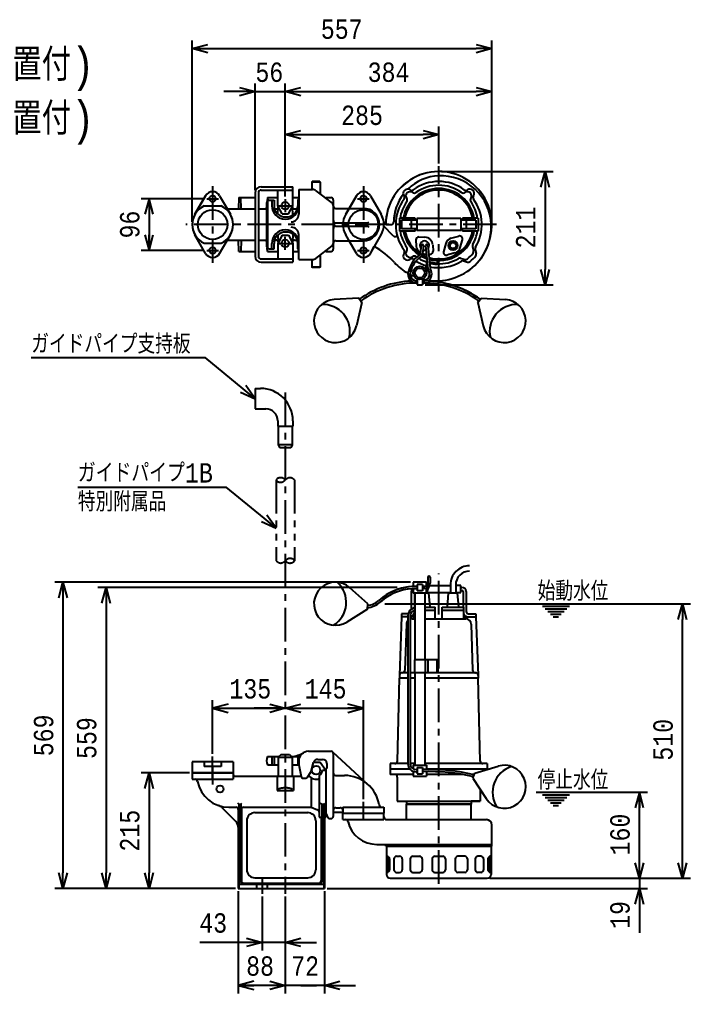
# Model space of a CAD drawing. Extents: x 1015 to 3213, y 436 to 2246.
# Drawn here: x 1966 to 3213, y 436 to 2246 of the extents above; entities that cross this region are included whole.
import ezdxf
from ezdxf.enums import TextEntityAlignment as Align

# ---------------------------------------------------------------- set-up
doc = ezdxf.new("R2010")
doc.units = 0
doc.header["$LTSCALE"] = 50
doc.linetypes.add('CENTER', pattern=[2, 1.25, -0.25, 0.25, -0.25])
doc.linetypes.add('PHANTOM', pattern=[2.5, 1.25, -0.25, 0.25, -0.25, 0.25, -0.25])
doc.layers.get('0').update_dxf_attribs({"linetype": 'CONTINUOUS'})
for name, color, linetype in [('ACCES', 1, 'CONTINUOUS'), ('DETAIL', 7, 'CONTINUOUS'), ('NOTE', 3, 'CONTINUOUS'), ('OUTLINE', 7, 'CONTINUOUS'), ('SIZE', 3, 'CONTINUOUS')]:
    doc.layers.add(name, color=color, linetype=linetype)
doc.styles.get("Standard").update_dxf_attribs({"font": 'monotxt.shx', "width": 0.83, "height": 36, "bigfont": 'BIGFONT.SHX'})

# ---------------------------------------------------------------- blocks, each defined once
blk = doc.blocks.new('_OPEN30')
at = {"color": 0, "linetype": 'BYBLOCK'}
for p, q in [((-1, 0.268), (0, 0)), ((0, 0), (-1, -0.268)), ((0, 0), (-1, 0))]:
    blk.add_line(p, q, dxfattribs=at)

msp = doc.modelspace()

# ---------------------------------------------------------------- linework, layer by layer
at = {"layer": 'ACCES'}
for p, q in [((2510.2, 1944.9), (2509.2, 1943.9)), ((2525.2, 1943.9), (2509.2, 1943.9)), ((2509.2, 1943.9), (2509.2, 1929.9)), ((2524.2, 1944.9), (2510.2, 1944.9)), ((2525.2, 1943.9), (2524.2, 1944.9)), ((2525.2, 1943.9), (2525.2, 1921.4)), ((2292.3, 1883.9), (2312.2, 1918.4)), ((2338.2, 1918.4), (2358.1, 1883.9)), ((2404.2, 1923.9), (2404.2, 1805.9)), ((2410.2, 1923.9), (2410.2, 1805.9)), ((2415.2, 1934.9), (2474.2, 1934.9)), ((2415.2, 1928.9), (2474.2, 1928.9)), ((2446.2, 1899.9), (2446.2, 1928.9)), ((2474.2, 1899.9), (2474.2, 1934.9)), ((2485.2, 1929.9), (2510.8, 1929.9)), ((2485.2, 1929.9), (2485.2, 1883.9)), ((2517, 1927.8), (2547.2, 1904.4)), ((2592.2, 1918.4), (2578.6, 1894.9)), ((2618.2, 1918.4), (2638.1, 1883.9)), ((2373.7, 1914.9), (2373.2, 1893.9)), ((2373.7, 1914.9), (2404.2, 1914.9)), ((2378.1, 1893.9), (2377.7, 1914.9)), ((2425.2, 1904.9), (2425.2, 1824.9)), ((2427.2, 1914.9), (2426.7, 1908.5)), ((2427.2, 1914.9), (2446.2, 1914.9)), ((2427.2, 1908.9), (2427.2, 1820.8)), ((2430.2, 1909.9), (2439.2, 1909.9)), ((2435.2, 1909.9), (2435.2, 1899.9)), ((2439.2, 1909.9), (2439.2, 1899.9)), ((2474.2, 1914.9), (2485.2, 1914.9)), ((2483.2, 1909.9), (2485.2, 1909.9)), ((2483.2, 1909.9), (2483.2, 1899.9)), ((2535.2, 1914.9), (2545.2, 1914.9)), ((2535.2, 1914.9), (2535.2, 1913.7)), ((2549.2, 1910.9), (2549.2, 1818.9)), ((2352.3, 1893.9), (2404.2, 1893.9)), ((2410.2, 1893.9), (2425.2, 1893.9)), ((2440, 1893.9), (2443, 1893.9)), ((2454.2, 1884.9), (2446.2, 1899.9)), ((2446.3, 1884.1), (2447, 1898.2)), ((2454.2, 1884.9), (2466.2, 1884.9)), ((2466.2, 1884.9), (2474.2, 1899.9)), ((2474.2, 1882.6), (2473.3, 1898.2)), ((2477.3, 1893.9), (2482.3, 1893.9)), ((2554.2, 1894.9), (2605.2, 1894.9)), ((2554.2, 1867.9), (2613.5, 1867.9)), ((2613.5, 1867.9), (2615.5, 1869.9)), ((2613.5, 1866.5), (2613.5, 1863)), ((2312.2, 1811.4), (2292.3, 1845.9)), ((2338.2, 1811.4), (2358.1, 1845.9)), ((2474.2, 1847.1), (2473.3, 1831.5)), ((2485.2, 1799.9), (2485.2, 1845.9)), ((2554.2, 1861.9), (2613.5, 1861.9)), ((2613.5, 1861.9), (2615.5, 1859.9)), ((2618.2, 1811.4), (2638.1, 1845.9)), ((2352.3, 1835.9), (2404.2, 1835.9)), ((2373.7, 1814.9), (2373.2, 1835.9)), ((2378.1, 1835.9), (2377.7, 1814.9)), ((2410.2, 1835.9), (2425.2, 1835.9)), ((2435.2, 1819.9), (2435.2, 1829.9)), ((2439.2, 1819.9), (2439.2, 1829.9)), ((2440, 1835.9), (2443, 1835.9)), ((2454.2, 1844.9), (2446.2, 1829.9)), ((2446.2, 1829.9), (2446.2, 1800.9)), ((2446.3, 1845.6), (2447, 1831.5)), ((2454.2, 1844.9), (2466.2, 1844.9)), ((2466.2, 1844.9), (2474.2, 1829.9)), ((2474.2, 1829.9), (2474.2, 1794.9)), ((2477.3, 1835.9), (2482.3, 1835.9)), ((2483.2, 1819.9), (2483.2, 1829.9)), ((2554.2, 1834.9), (2605.2, 1834.9)), ((2592.2, 1811.4), (2578.6, 1834.9)), ((2373.7, 1814.9), (2404.2, 1814.9)), ((2427.2, 1814.9), (2426.7, 1821.2)), ((2427.2, 1814.9), (2446.2, 1814.9)), ((2430.2, 1819.9), (2439.2, 1819.9)), ((2474.2, 1814.9), (2485.2, 1814.9)), ((2517, 1801.9), (2547.2, 1825.4)), ((2535.2, 1814.9), (2535.2, 1816)), ((2535.2, 1814.9), (2545.2, 1814.9)), ((2415.2, 1800.9), (2474.2, 1800.9)), ((2415.2, 1794.9), (2474.2, 1794.9)), ((2485.2, 1799.9), (2510.8, 1799.9)), ((2509.2, 1799.9), (2509.2, 1785.9)), ((2525.2, 1808.3), (2525.2, 1785.9)), ((2510.2, 1784.9), (2509.2, 1785.9)), ((2525.2, 1785.9), (2509.2, 1785.9)), ((2524.2, 1784.9), (2510.2, 1784.9)), ((2525.2, 1785.9), (2524.2, 1784.9)), ((2404.2, 1560.4), (2404.2, 1522.4)), ((2404.2, 1560.4), (2414.2, 1560.4)), ((2404.2, 1522.4), (2424.2, 1522.4)), ((2446.2, 1500.4), (2446.2, 1490.4)), ((2446.2, 1490.4), (2474.2, 1490.4)), ((2447.2, 1490.4), (2447.2, 1455.4)), ((2473.2, 1490.4), (2473.2, 1455.4)), ((2474.2, 1500.4), (2474.2, 1490.4)), ((2473.2, 1455.4), (2447.2, 1455.4)), ((2447.2, 1455.4), (2450, 1450.4)), ((2470.3, 1450.4), (2450, 1450.4)), ((2473.2, 1455.4), (2470.3, 1450.4)), ((2427.2, 876.4), (2448.2, 876.4)), ((2435.2, 876.4), (2435.2, 861.4)), ((2439.2, 876.4), (2439.2, 861.4)), ((2452.2, 880.4), (2447.2, 875.4)), ((2447.2, 875.4), (2473.2, 875.4)), ((2447.2, 875.4), (2447.2, 840.4)), ((2452.2, 880.4), (2468.2, 880.4)), ((2468.2, 880.4), (2473.2, 875.4)), ((2472.2, 876.4), (2487, 876.4)), ((2473.2, 875.4), (2473.2, 840.4)), ((2483.2, 876.4), (2483.2, 861.4)), ((2503.2, 886.4), (2545.2, 886.4)), ((2520.4, 871.4), (2529.2, 871.4)), ((2547.8, 885.3), (2613.5, 824.8)), ((2549.2, 882.4), (2549.2, 765.4)), ((2427.2, 861.4), (2447.2, 861.4)), ((2473.2, 861.4), (2485.2, 861.4)), ((2485.2, 868.4), (2485.2, 861.4)), ((2485.2, 861.4), (2489.5, 839.6)), ((2508.2, 848.6), (2512.7, 865.4)), ((2513, 866.4), (2525.2, 866.4)), ((2525.2, 866.4), (2535.2, 851.4)), ((2529.2, 851.4), (2535.2, 851.4)), ((2535.2, 854.4), (2537.2, 854.4)), ((2535.2, 854.4), (2535.2, 771.4)), ((2535.2, 851.4), (2535.2, 763.9)), ((2537.2, 863.4), (2537.2, 854.4)), ((2287.2, 846.4), (2287.2, 834.4)), ((2287.2, 846.4), (2363.2, 846.4)), ((2287.2, 834.4), (2363.2, 834.4)), ((2363.2, 846.4), (2363.2, 834.4)), ((2366.2, 840.4), (2489.4, 840.4)), ((2445.2, 840.4), (2445.2, 813.2)), ((2447.2, 840.4), (2473.2, 840.4)), ((2475.2, 840.4), (2475.2, 813.2)), ((2493.4, 836.4), (2498, 836.4)), ((2501.3, 838.2), (2508.2, 848.6)), ((2508.2, 836.9), (2508.2, 782.4)), ((2523.2, 841), (2523.2, 763.9)), ((2554.2, 841.4), (2570.2, 841.4)), ((2445.2, 813.2), (2475.2, 813.2)), ((2342.2, 781.8), (2368.3, 755.7)), ((2355.2, 782.4), (2368.7, 782.4)), ((2373.7, 788.2), (2371.7, 790.2)), ((2372.7, 778.4), (2372.7, 631.4)), ((2373.7, 788.2), (2373.7, 631.4)), ((2374.1, 788.2), (2377.2, 788.2)), ((2377.7, 788.2), (2379.7, 790.2)), ((2377.7, 788.2), (2377.7, 643.4)), ((2378.7, 778.4), (2378.7, 645.4)), ((2382.7, 782.4), (2508.2, 782.4)), ((2508.2, 782.4), (2520, 777.6)), ((2527.7, 788.2), (2525.7, 790.2)), ((2527.7, 788.2), (2527.7, 643.4)), ((2528.2, 788.2), (2531.1, 788.2)), ((2531.7, 788.2), (2533.7, 790.2)), ((2531.7, 788.2), (2531.7, 631.4)), ((2554.2, 781.4), (2562.2, 781.4)), ((2567.2, 782.4), (2643.2, 782.4)), ((2567.2, 782.4), (2567.2, 771.4)), ((2643.2, 782.4), (2643.2, 771.4)), ((2403.7, 772.4), (2501.7, 772.4)), ((2523.2, 763.9), (2526.7, 763.9)), ((2526.7, 763.9), (2526.7, 645.4)), ((2532.7, 763.9), (2535.2, 763.9)), ((2532.7, 763.9), (2532.7, 631.4)), ((2535.2, 771.4), (2539.3, 763)), ((2542, 761.4), (2545.2, 761.4)), ((2549.2, 773.4), (2567.2, 773.4)), ((2567.2, 771.4), (2643.2, 771.4)), ((2388.7, 757.4), (2388.7, 666.4)), ((2516.7, 757.4), (2516.7, 666.4)), ((2373.7, 639.4), (2531.7, 639.4)), ((2382.7, 641.4), (2522.7, 641.4)), ((2403.7, 651.4), (2501.7, 651.4)), ((2407.2, 631.4), (2407.2, 639.4)), ((2427.2, 631.4), (2427.2, 639.4)), ((2372.7, 631.4), (2532.7, 631.4))]:
    msp.add_line(p, q, dxfattribs=at)
at = {"layer": 'ACCES', "color": 4, "linetype": 'CENTER'}
for p, q in [((2325.2, 1935.9), (2325.2, 1793.9)), ((2605.2, 1935.9), (2605.2, 1793.9)), ((2314.3, 1912.9), (2336.1, 1912.9)), ((2460.2, 1911.9), (2460.2, 1887.9)), ((2594.3, 1912.9), (2616.1, 1912.9)), ((2448.2, 1899.9), (2472.2, 1899.9)), ((2448.2, 1829.9), (2472.2, 1829.9)), ((2460.2, 1817.9), (2460.2, 1841.9)), ((2314.3, 1816.9), (2336.1, 1816.9)), ((2594.3, 1816.9), (2616.1, 1816.9)), ((2460.2, 1553.1), (2460.2, 621.4)), ((2325.2, 856.4), (2325.2, 824.4)), ((2605.2, 761.4), (2605.2, 792.4)), ((2417.2, 649.4), (2417.2, 621.4))]:
    msp.add_line(p, q, dxfattribs=at)
at = {"layer": 'ACCES', "linetype": 'PHANTOM'}
for p, q in [((2443.2, 1390.4), (2443.2, 1240.4)), ((2477.2, 1390.4), (2477.2, 1240.4))]:
    msp.add_line(p, q, dxfattribs=at)
for points in [[(2477.2, 1390.4, 0.102437), (2471.8, 1394, 0.215423), (2465.4, 1393.8, 0.065935), (2459.9, 1390.2, -0.08749), (2454.5, 1386.6, -0.161201), (2448, 1386.7, -0.267936), (2443.2, 1390.5, -0.229557), (2448.3, 1394.1, -0.155523), (2454.8, 1394.1, -0.112827), (2460.2, 1390.4)], [(2443.2, 1240.4, 0.102436), (2448.6, 1236.7, 0.215424), (2455, 1236.9, 0.065935), (2460.4, 1240.5, -0.087491), (2465.8, 1244.1, -0.161199), (2472.3, 1244, -0.26793), (2477.2, 1240.2, -0.229552), (2472, 1236.6, -0.155529), (2465.5, 1236.6, -0.112824), (2460.2, 1240.4)]]:
    msp.add_lwpolyline(points, format="xyb", dxfattribs=at)
at = {"layer": 'ACCES'}
msp.add_lwpolyline([(2473.6, 815.5, 0.045402), (2472.1, 816.3, 0.027023), (2470.5, 816.9, 0.019027), (2468.8, 817.4, 0.014874), (2467.1, 817.8, 0.012495), (2465.4, 818, 0.01108), (2463.7, 818.2, 0.01027), (2462, 818.3, 0.009897), (2460.2, 818.4, 0.009879), (2458.5, 818.3, 0.01022), (2456.8, 818.2, 0.011004), (2455, 818, 0.012359), (2453.3, 817.8, 0.014649), (2451.6, 817.4, 0.018632), (2450, 817, 0.026232), (2448.3, 816.4, 0.043411), (2446.8, 815.6)], format="xyb", dxfattribs=at)
for centre, radius in [((2325.2, 1912.9), 6), ((2605.2, 1912.9), 6), ((2460.2, 1899.9), 7), ((2325.2, 1864.9), 27.5), ((2460.2, 1829.9), 7), ((2325.2, 1816.9), 6), ((2605.2, 1816.9), 6), ((2517.2, 851.4), 8), ((2338.9, 816.1), 6.5)]:
    msp.add_circle(centre, radius, dxfattribs=at)
for centre, radius, start, end in [((2325.2, 1910.9), 15, 30, 150), ((2415.2, 1923.9), 11, 90, 180), ((2415.2, 1923.9), 5, 90, 180), ((2510.8, 1919.9), 10, 52.2731, 90), ((2605.2, 1910.9), 15, 30, 150), ((2430.2, 1904.9), 5, 90, 180), ((2480.2, 1913.9), 5, 306.8699, 0), ((2545.2, 1910.9), 4, 0, 90), ((2544.2, 1900.4), 5, 0, 52.2731), ((2325.2, 1864.9), 38, 149.8505, 209.9993), ((2325.2, 1864.9), 38, 329.9332, 30.3589), ((2417.2, 1899.9), 9, 318.1897, 332.7341), ((2460.2, 1899.9), 25, 180, 0), ((2460.2, 1899.9), 21, 180, 272.7294), ((2443, 1897.9), 4, 270, 356.7634), ((2462.2, 1899.9), 21, 267.2706, 0), ((2471.2, 1883.9), 14, 270, 0), ((2477.3, 1897.9), 4, 183.2366, 270), ((2554.2, 1899.9), 5, 180, 270), ((2605.2, 1864.9), 30, 270, 90), ((2605.2, 1864.9), 38, 330, 30), ((2554.2, 1872.9), 5, 180, 270), ((2460.2, 1829.9), 25, 0, 180), ((2460.2, 1829.9), 21, 87.2706, 180), ((2462.2, 1829.9), 21, 0, 92.7294), ((2471.2, 1845.9), 14, 0, 90), ((2554.2, 1856.9), 5, 90, 180), ((2417.2, 1829.9), 9, 27.2659, 41.8103), ((2443, 1831.9), 4, 3.2366, 90), ((2477.3, 1831.9), 4, 90, 176.7634), ((2544.2, 1829.3), 5, 307.7269, 0), ((2554.2, 1829.9), 5, 90, 180), ((2325.2, 1818.9), 15, 210, 330), ((2430.2, 1824.9), 5, 180, 270), ((2480.2, 1815.9), 5, 0, 53.1301), ((2545.2, 1818.9), 4, 270, 0), ((2605.2, 1818.9), 15, 210, 330), ((2415.2, 1805.9), 11, 180, 270), ((2415.2, 1805.9), 5, 180, 270), ((2510.8, 1809.9), 10, 270, 307.7269), ((2414.2, 1500.4), 60, 0, 90), ((2424.2, 1500.4), 22, 0, 90), ((2440.2, 868.9), 15, 150, 210), ((2467.7, 926.4), 50, 274.9455, 301.467), ((2503.2, 868.4), 18, 90, 180), ((2520.4, 863.4), 8, 90, 165), ((2529.2, 863.4), 8, 0, 90), ((2545.2, 882.4), 4, 0, 90), ((2517.2, 851.4), 12, 300, 0), ((2292.3, 829.4), 5, 10.8069, 90), ((2366.2, 843.4), 3, 180, 270), ((2493.4, 840.4), 4, 191.3099, 270), ((2498, 840.4), 4, 270, 326.8198), ((2517.2, 851.4), 17, 216.0837, 290.6673), ((2554.2, 846.4), 5, 180, 270), ((2570.2, 776.4), 65, 9.0411, 90), ((2355.2, 841.4), 59, 190.8069, 270), ((2331.6, 771.2), 15, 45, 71.4303), ((2368.7, 778.4), 4, 0, 90), ((2382.7, 778.4), 4, 90, 180), ((2554.2, 776.4), 5, 90, 180), ((2562.2, 776.4), 5, 0, 90), ((2639.3, 787.4), 5, 189.0411, 270), ((2403.7, 757.4), 15, 90, 180), ((2501.7, 757.4), 15, 0, 90), ((2518.2, 773), 5, 0, 68.1986), ((2542, 764.4), 3, 206.5651, 270), ((2545.2, 765.4), 4, 270, 0), ((2357.7, 745.1), 15, 0, 45), ((2403.7, 666.4), 15, 180, 270), ((2501.7, 666.4), 15, 270, 0), ((2381.7, 643.4), 4, 180, 270), ((2382.7, 645.4), 4, 180, 270), ((2522.7, 645.4), 4, 270, 0), ((2523.7, 643.4), 4, 270, 0)]:
    msp.add_arc(centre, radius, start, end, dxfattribs=at)
at = {"layer": 'DETAIL', "color": 4, "linetype": 'CENTER'}
for p, q in [((2745.2, 1740.7), (2745.2, 1973.4)), ((2325.2, 1936), (2325.2, 1794.3)), ((2605.2, 1936), (2605.2, 1794.3)), ((2314.3, 1912.9), (2336.1, 1912.9)), ((2594.3, 1912.9), (2616.1, 1912.9)), ((2852.7, 1864.9), (2275.2, 1864.9)), ((2314.3, 1816.9), (2336.1, 1816.9)), ((2594.3, 1816.9), (2616.1, 1816.9)), ((2745.2, 640.4), (2745.2, 1216.4)), ((2325.2, 836.4), (2325.2, 876.9))]:
    msp.add_line(p, q, dxfattribs=at)
at = {"layer": 'DETAIL'}
for p, q in [((2292.3, 1883.9), (2312.2, 1918.4)), ((2338.2, 1918.4), (2358.1, 1883.9)), ((2572.3, 1883.9), (2592.2, 1918.4)), ((2592.2, 1918.4), (2578.6, 1894.9)), ((2618.2, 1918.4), (2638.1, 1883.9)), ((2309.2, 1899.4), (2341.1, 1899.4)), ((2645.7, 1866.4), (2642.9, 1869.2)), ((2649.3, 1864.9), (2656.6, 1864.9)), ((2701.2, 1876.9), (2672.2, 1876.9)), ((2672.2, 1876.9), (2672.2, 1852.9)), ((2704.2, 1872.9), (2676.2, 1872.9)), ((2676.2, 1872.9), (2676.2, 1856.9)), ((2694.2, 1872.9), (2694.2, 1856.9)), ((2701.2, 1872.9), (2701.2, 1876.9)), ((2786.2, 1875.9), (2704.2, 1875.9)), ((2704.2, 1875.9), (2704.2, 1853.9)), ((2786.2, 1875.9), (2786.2, 1853.9)), ((2814.2, 1872.9), (2786.2, 1872.9)), ((2818.2, 1876.9), (2789.2, 1876.9)), ((2789.2, 1872.9), (2789.2, 1876.9)), ((2796.2, 1872.9), (2796.2, 1856.9)), ((2814.2, 1872.9), (2814.2, 1856.9)), ((2818.2, 1876.9), (2818.2, 1852.9)), ((2312.2, 1811.4), (2292.3, 1845.9)), ((2338.2, 1811.4), (2358.1, 1845.9)), ((2592.2, 1811.4), (2572.3, 1845.9)), ((2618.2, 1811.4), (2638.1, 1845.9)), ((2660.6, 1844), (2643, 1861.9)), ((2701.2, 1852.9), (2672.2, 1852.9)), ((2704.2, 1856.9), (2676.2, 1856.9)), ((2701.2, 1852.9), (2701.2, 1856.9)), ((2786.2, 1853.9), (2704.2, 1853.9)), ((2814.2, 1856.9), (2786.2, 1856.9)), ((2789.2, 1852.9), (2789.2, 1856.9)), ((2818.2, 1852.9), (2789.2, 1852.9)), ((2309.2, 1830.4), (2341.1, 1830.4)), ((2592.2, 1811.4), (2578.6, 1834.9)), ((2702.6, 1836.2), (2703.2, 1825)), ((2708.4, 1842), (2719.5, 1841.3)), ((2758.2, 1829.7), (2753.9, 1814.3)), ((2767.8, 1839.3), (2782.5, 1843.5)), ((2785.1, 1822), (2789.3, 1836.7)), ((2712.7, 1825.9), (2710.8, 1811.6)), ((2712.7, 1825.9), (2710.8, 1811.6)), ((2716.6, 1825.4), (2714.8, 1811.3)), ((2716.6, 1825.4), (2714.8, 1811.3)), ((2717.8, 1810.4), (2722.3, 1810.1)), ((2720.7, 1825.8), (2725.1, 1781.8)), ((2720.7, 1825.8), (2725.1, 1782.4)), ((2724.6, 1826.2), (2729, 1783.8)), ((2724.6, 1826.2), (2729, 1783.8)), ((2726.3, 1809.9), (2729, 1809.8)), ((2734.1, 1826.9), (2734.8, 1815.6)), ((2775.6, 1812.4), (2763.9, 1809.1)), ((2807.7, 1824.2), (2809.8, 1816.1)), ((2812.7, 1819), (2814.8, 1811.2)), ((2723.6, 1797.2), (2720.8, 1781.4)), ((2723.7, 1795.5), (2723.3, 1795.6)), ((2741.7, 1790.3), (2728, 1792.7)), ((2742, 1792.3), (2728.1, 1794.8)), ((2743, 1797.9), (2741.7, 1790.3)), ((2763.9, 1809.1), (2760.8, 1808.2)), ((2785.8, 1802.3), (2793.9, 1800.2)), ((2791, 1797.3), (2798.8, 1795.2)), ((2724.3, 1789.8), (2722.2, 1777.8)), ((2705, 1763.6), (2705, 1752.6)), ((2715, 1763.6), (2715, 1752.6)), ((2705, 1752.6), (2715, 1752.6)), ((2596, 1727.9), (2551.1, 1725.5)), ((2602.4, 1720.3), (2592.2, 1676.5)), ((2602.4, 1720.3), (2596, 1727.9)), ((2817.6, 1720.3), (2824, 1727.9)), ((2817.6, 1720.3), (2827.8, 1676.5)), ((2824, 1727.9), (2868.9, 1725.5)), ((2697.5, 1200.4), (2697.5, 1192.4)), ((2722.5, 1200.4), (2697.5, 1200.4)), ((2705, 1196.4), (2705, 1184.4)), ((2715, 1196.4), (2705, 1196.4)), ((2715, 1196.4), (2715, 1184.4)), ((2722.5, 1193.2), (2722.5, 1200.4)), ((2723.9, 1194.3), (2722.5, 1194.3)), ((2728.1, 1194.3), (2766.7, 1194.4)), ((2766.7, 1195.3), (2766.7, 1180.7)), ((2776.6, 1195.3), (2776.7, 1180.7)), ((2786.2, 1194.4), (2776.6, 1194.4)), ((2786.2, 1181.4), (2786.2, 1194.4)), ((2613.5, 1160.1), (2580, 1190.1)), ((2694.2, 1182.9), (2694.2, 1150.1)), ((2697.5, 1188.4), (2697.5, 1180.4)), ((2722.5, 1180.4), (2697.5, 1180.4)), ((2700.2, 1180.4), (2700.2, 1152.9)), ((2701, 1180.4), (2701, 1056.4)), ((2715, 1184.4), (2705, 1184.4)), ((2719, 1180.4), (2719, 1056.4)), ((2722.5, 1180.4), (2722.5, 1189.1)), ((2722.5, 1180.7), (2726.9, 1180.7)), ((2724.1, 1180.7), (2724.1, 1184.9)), ((2724.1, 1181.3), (2766.7, 1181.4)), ((2728.9, 1154.4), (2726.9, 1180.7)), ((2761.2, 1154.4), (2763.2, 1180.7)), ((2763.2, 1180.7), (2780.2, 1180.7)), ((2763.4, 1180.7), (2779.9, 1180.7)), ((2776.7, 1181.3), (2786.2, 1181.4)), ((2782.2, 1154.4), (2780.2, 1180.7)), ((2786.2, 1190.9), (2788.2, 1190.9)), ((2786.2, 1184.9), (2788.2, 1184.9)), ((2790.2, 1182.9), (2790.2, 1154.4)), ((2796.2, 1182.9), (2796.2, 1145.9)), ((2612.6, 1150.1), (2613.5, 1160.1)), ((2612.6, 1150.1), (2574.4, 1126.4)), ((2676.2, 1141.9), (2676.2, 1135.9)), ((2688.5, 1141.9), (2676.2, 1141.9)), ((2719, 1154.4), (2738.3, 1154.4)), ((2719, 1148.4), (2738.3, 1148.4)), ((2738.3, 1132.4), (2738.3, 1154.4)), ((2751.8, 1154.4), (2791.5, 1154.4)), ((2751.8, 1132.4), (2751.8, 1154.4)), ((2751.8, 1148.4), (2791.5, 1148.4)), ((2791.5, 1132.4), (2791.5, 1154.4)), ((2800.2, 1141.9), (2814.2, 1141.9)), ((2814.2, 1141.9), (2814.2, 1135.9)), ((2676.2, 1135.9), (2672.2, 1027.4)), ((2688, 1135.9), (2676.2, 1135.9)), ((2685.1, 1122.7), (2682.3, 1037.2)), ((2688, 1138), (2688, 863.4)), ((2692, 1138), (2692, 863.4)), ((2698.8, 1135.9), (2692, 1135.9)), ((2695.6, 1132.3), (2701, 1132.3)), ((2719, 1132.4), (2795.3, 1132.4)), ((2791.5, 1135.9), (2814.2, 1135.9)), ((2805.3, 1122.7), (2808, 1037.2)), ((2814.2, 1135.9), (2818.2, 1027.7)), ((2743.2, 1056.4), (2699.8, 1056.4)), ((2699.8, 1056.4), (2699.8, 1032.4)), ((2720.2, 1056.4), (2720.2, 1032.4)), ((2724.9, 1056.4), (2724.9, 1032.4)), ((2741.7, 1056.4), (2741.7, 1032.4)), ((2743.2, 1056.4), (2743.2, 1032.4)), ((2677.3, 1032.4), (2677.2, 1032.4)), ((2688, 1032.4), (2677.3, 1032.4)), ((2813, 1032.4), (2692, 1032.4)), ((2743.2, 1032.4), (2699.8, 1032.4)), ((2701, 1032.4), (2701, 860.4)), ((2719, 1032.4), (2719, 860.4)), ((2813, 1032.4), (2813.2, 1032.4)), ((2668.3, 868.3), (2672.2, 1022.4)), ((2672.2, 1027.4), (2672.2, 1022.4)), ((2688, 1022.4), (2672.2, 1022.4)), ((2701, 1022.4), (2692, 1022.4)), ((2818.2, 1022.4), (2719, 1022.4)), ((2818.2, 1027.4), (2818.2, 1022.4)), ((2822, 868.3), (2818.2, 1022.4)), ((2363.2, 866.9), (2287.2, 866.9)), ((2287.2, 866.9), (2287.2, 846.4)), ((2309.2, 866.9), (2309.2, 858.4)), ((2341.1, 858.4), (2309.2, 858.4)), ((2341.1, 866.9), (2341.1, 858.4)), ((2363.2, 866.9), (2363.2, 846.4)), ((2655.2, 863.4), (2655.2, 843.4)), ((2688, 863.4), (2655.2, 863.4)), ((2691.8, 853.4), (2655.2, 853.4)), ((2701, 863.4), (2692, 863.4)), ((2697.5, 860.4), (2697.5, 853.8)), ((2697.5, 860.4), (2722.5, 860.4)), ((2703, 852.4), (2705, 852.4)), ((2705, 856.4), (2705, 844.4)), ((2705, 856.4), (2715, 856.4)), ((2715, 856.4), (2715, 844.4)), ((2835.2, 863.4), (2719, 863.4)), ((2722.5, 860.4), (2722.5, 852.6)), ((2835.2, 853.4), (2722.5, 853.4)), ((2812.1, 845.6), (2855.2, 858.6)), ((2835.2, 863.4), (2835.2, 852.6)), ((2363.2, 846.4), (2287.2, 846.4)), ((2697.5, 843.4), (2655.2, 843.4)), ((2668.2, 838.4), (2668.2, 793.4)), ((2697.5, 849.4), (2697.5, 840.4)), ((2697.5, 840.4), (2722.5, 840.4)), ((2703, 848.4), (2705, 848.4)), ((2705, 844.4), (2715, 844.4)), ((2722.5, 848.6), (2722.5, 840.4)), ((2789, 843.4), (2722.5, 843.4)), ((2811.3, 843.4), (2808.5, 843.4)), ((2808.7, 836.2), (2812.1, 845.6)), ((2808.7, 836.2), (2833.3, 798.5)), ((2822.2, 815.5), (2822.2, 793.4)), ((2668.2, 793.4), (2822.2, 793.4)), ((2685.2, 793.4), (2685.2, 788.4)), ((2685.2, 759.4), (2685.2, 788.4)), ((2805.2, 788.4), (2685.2, 788.4)), ((2805.2, 788.4), (2685.2, 788.4)), ((2685.2, 788.4), (2805.2, 788.4)), ((2685.2, 788.4), (2692.7, 788.4)), ((2685.2, 788.4), (2692.7, 788.4)), ((2685.2, 788.4), (2805.2, 788.4)), ((2805.2, 793.4), (2805.2, 788.4)), ((2805.2, 759.4), (2805.2, 788.4)), ((2567.2, 771.4), (2643.2, 771.4)), ((2567.2, 759.4), (2567.2, 771.4)), ((2643.2, 759.4), (2643.2, 771.4)), ((2567.2, 759.4), (2643.2, 759.4)), ((2648.2, 759.4), (2833.7, 759.4)), ((2843.7, 710.4), (2843.7, 749.4)), ((2630.2, 713.4), (2843.7, 713.4)), ((2646.7, 710.4), (2646.7, 713.4)), ((2646.7, 710.4), (2843.7, 710.4)), ((2647.9, 710.4), (2842.5, 710.4)), ((2647.9, 710.4), (2647.9, 657.7)), ((2842.5, 710.4), (2842.5, 657.7)), ((2647.9, 691.4), (2648.9, 691.4)), ((2650.2, 691.2), (2650.2, 661.5)), ((2666.9, 691.4), (2672.5, 691.4)), ((2697, 691.4), (2709.6, 691.4)), ((2737.7, 691.4), (2752.7, 691.4)), ((2793.3, 691.4), (2780.8, 691.4)), ((2823.4, 691.4), (2817.8, 691.4)), ((2840.2, 691.2), (2840.2, 661.5)), ((2842.5, 691.4), (2841.5, 691.4)), ((2653.9, 686.4), (2653.9, 666.4)), ((2661.9, 686.4), (2661.9, 666.4)), ((2677.5, 686.4), (2677.5, 666.4)), ((2692, 686.4), (2692, 666.4)), ((2714.6, 686.4), (2714.6, 666.4)), ((2732.7, 686.4), (2732.7, 666.4)), ((2757.7, 686.4), (2757.7, 666.4)), ((2775.8, 686.4), (2775.8, 666.4)), ((2798.3, 686.4), (2798.3, 666.4)), ((2812.8, 686.4), (2812.8, 666.4)), ((2828.4, 686.4), (2828.4, 666.4)), ((2836.5, 686.4), (2836.5, 666.4)), ((2647.9, 661.4), (2648.9, 661.4)), ((2666.9, 661.4), (2672.5, 661.4)), ((2697, 661.4), (2709.6, 661.4)), ((2737.7, 661.4), (2752.7, 661.4)), ((2793.3, 661.4), (2780.8, 661.4)), ((2823.4, 661.4), (2817.8, 661.4)), ((2842.5, 661.4), (2841.5, 661.4)), ((2655.2, 650.4), (2835.2, 650.4))]:
    msp.add_line(p, q, dxfattribs=at)
for centre, radius in [((2325.2, 1912.9), 6), ((2605.2, 1912.9), 6), ((2325.2, 1864.9), 27.5), ((2605.2, 1864.9), 27.5), ((2771.7, 1825.9), 8.5), ((2771.7, 1825.9), 5.5), ((2325.2, 1816.9), 6), ((2605.2, 1816.9), 6), ((2710, 1775.1), 12.5), ((2710, 1775.1), 9)]:
    msp.add_circle(centre, radius, dxfattribs=at)
for centre, radius, start, end in [((2745.2, 1864.9), 98.5, 345.4275, 179.703), ((2748.5, 1868.5), 86.9, 92.3183, 134.2149), ((2748.8, 1861.5), 93.9, 2.1453, 92.3588), ((2745.2, 1864.9), 80, 53.6818, 126.3107), ((2745.2, 1864.9), 73, 54.4864, 125.5136), ((2325.2, 1910.9), 15, 30, 150), ((2605.2, 1910.9), 15, 30, 150), ((2748.5, 1868.5), 86.9, 142.7, 179.1719), ((2745.2, 1864.9), 67, 10.3176, 169.6824), ((2687.2, 1922.8), 8, 53.9587, 216.0413), ((2676.7, 1915.2), 5, 323.6893, 36.0413), ((2745.2, 1864.9), 64, 10.8069, 169.1931), ((2692.1, 1917.9), 8, 53.5527, 216.4474), ((2694.8, 1933.4), 5, 233.9587, 306.3107), ((2699.9, 1928.3), 5, 233.5526, 305.5136), ((2790.5, 1928.3), 5, 234.4864, 306.4473), ((2795.5, 1933.4), 5, 233.6893, 306.0413), ((2798.2, 1917.9), 8, 323.5526, 126.4474), ((2803.1, 1922.8), 8, 323.9587, 126.0413), ((2813.7, 1915.2), 5, 143.9587, 216.3107), ((2745.2, 1864.9), 80, 143.6892, 216.3107), ((2745.2, 1864.9), 73, 144.4864, 170.5386), ((2681.7, 1910.2), 5, 324.4864, 36.4473), ((2808.7, 1910.2), 5, 143.5526, 215.5136), ((2745.2, 1864.9), 73, 9.4614, 35.5136), ((2745.2, 1864.9), 80, 328.328, 36.3108), ((2325.2, 1864.9), 38, 114.784, 245.216), ((2325.2, 1864.9), 38, 294.784, 65.216), ((2605.2, 1864.9), 38, 150.0001, 209.9994), ((2605.2, 1864.9), 38, 330, 30), ((2649.3, 1869.9), 5, 224.4176, 270), ((2656.6, 1869.9), 5, 270, 359.1719), ((2741.8, 1861.2), 100.9, 317.9535, 2.1798), ((2745.2, 1864.9), 73, 189.4614, 215.5136), ((2745.2, 1864.9), 67, 190.3176, 237.3936), ((2745.2, 1864.9), 64, 190.3176, 237.4107), ((2745.2, 1864.9), 64, 253.4714, 349.1931), ((2745.2, 1864.9), 67, 254.521, 349.6824), ((2745.2, 1864.9), 73, 329.6929, 350.5386), ((2664.2, 1847.5), 5, 224.4176, 318.1145), ((2708.1, 1836.5), 5.5, 86.8099, 183.1893), ((2718.7, 1825.9), 8.5, 320.627, 218.2584), ((2714.7, 1825.7), 2, 352.6134, 172.6134), ((2714.7, 1825.7), 2, 352.6134, 172.6134), ((2718.7, 1825.9), 15.5, 3.7794, 87.4003), ((2722.7, 1826), 2, 5.7958, 185.7958), ((2722.7, 1826), 2, 5.7958, 185.7958), ((2771.7, 1825.9), 14, 105.9407, 164.0593), ((2784, 1838.2), 5.5, 344.0593, 105.9407), ((2812.5, 1825.5), 5, 149.6929, 195), ((2325.2, 1818.9), 15, 210, 330), ((2605.2, 1818.9), 15, 210, 330), ((2555.5, 1697), 145, 42.2195, 61.1476), ((2687.2, 1806.9), 8, 143.9587, 306.0413), ((2676.7, 1814.5), 5, 323.9587, 36.3107), ((2692.1, 1811.8), 8, 143.5526, 306.4473), ((2681.7, 1819.5), 5, 323.5526, 35.5136), ((2718.7, 1825.9), 15.5, 183.1893, 240.0702), ((2705.9, 1812.2), 5, 313.5219, 352.6134), ((2705.9, 1812.2), 5, 313.5219, 352.6134), ((2704.9, 1812.6), 10, 313.4292, 352.6134), ((2704.9, 1812.6), 10, 313.4292, 352.6134), ((2718.7, 1825.9), 15.5, 255.3775, 266.8103), ((2718.7, 1825.9), 8.5, 249.4038, 289.3539), ((2729.3, 1815.3), 5.5, 266.9573, 3.3367), ((2759.3, 1813.5), 5.5, 171.1813, 285.9407), ((2771.7, 1825.9), 14, 285.5479, 344.0593), ((2745.2, 1864.9), 83, 309.8932, 320.1067), ((2805, 1814.8), 5, 320.1067, 15), ((2817.5, 1820.3), 5, 148.3807, 195), ((2810, 1809.9), 5, 319.6941, 15), ((2740.2, 1864.6), 104.4, 222.2195, 240.0243), ((2742.5, 1764.1), 55.5, 126.694, 165.9714), ((2694.8, 1796.4), 5, 53.6893, 126.0413), ((2741.4, 1764.6), 50.3, 126.0412, 166.1992), ((2699.9, 1801.4), 5, 54.4864, 126.4474), ((2745.2, 1864.9), 80, 233.6527, 235.1684), ((2745.2, 1864.9), 73, 234.4864, 235.9456), ((2745.2, 1864.9), 80, 238.0519, 253.18), ((2745.2, 1864.9), 73, 239.2356, 252.5225), ((2745.2, 1864.9), 67, 240.9751, 250.8005), ((2745.2, 1864.9), 64, 241.045, 249.5419), ((2740.2, 1864.6), 104.4, 262.7642, 317.1001), ((2745.2, 1864.9), 80, 258.105, 301.6848), ((2745.2, 1864.9), 73, 267.4775, 300.3071), ((2784.5, 1797.5), 5, 75.0001, 120.3071), ((2789.7, 1792.5), 5, 75.0001, 121.6194), ((2795.2, 1805), 5, 255, 309.8932), ((2800.1, 1800), 5, 255, 310.3059), ((2745.2, 1864.9), 90, 310.3059, 319.6941), ((2705, 1773.1), 17, 164.6758, 270), ((2705, 1773.1), 13, 163.9326, 270), ((2715, 1773.1), 13, 270, 33.3661), ((2730, 1783), 5, 185.7958, 213.3661), ((2715, 1773.1), 17, 309.1154, 30.6895), ((2733.9, 1784.3), 5, 185.7958, 210.6895), ((2702.8, 1580.9), 179.2, 92.7297, 125.9318), ((2702.8, 1580.9), 175.2, 89.2832, 125.8388), ((2740.2, 1864.6), 104.4, 242.5294, 246.9385), ((2740.2, 1864.6), 104.4, 256.0298, 259.7737), ((2717.2, 1580.9), 179.2, 54.0682, 90.7008), ((2717.2, 1580.9), 175.2, 54.1612, 90.7168), ((2553.3, 1685.6), 40, 93.1301, 346.8699), ((2866.8, 1685.6), 40, 193.1301, 86.8699), ((2530.3, 1666.3), 50, 346.87, 93.1302), ((2889.7, 1666.3), 50, 86.8698, 193.13), ((2802.2, 1195.4), 35.5, 90, 180.1035), ((2802.2, 1195.4), 25.6, 90, 180.1035), ((2553.3, 1160.4), 40, 48.1301, 301.8699), ((2523.4, 1163), 50, 301.8699, 48.1301), ((2719, 1198.5), 10, 270.3214, 0.2079), ((2720, 1197.5), 5, 270.2235, 0.3166), ((2727, 1209.8), 1.99, 0, 180), ((4021.7, 1202.1), 1296.7, 179.6592, 180.2022), ((4166.8, 1201.7), 1437.8, 179.6763, 180.1261), ((2700.8, 1093.1), 99.4, 87.5468, 132.4557), ((2700.8, 1093.1), 95.4, 87.4439, 132.4557), ((2702.2, 1182.9), 8, 136.6783, 180), ((2722.1, 663.7), 528.8, 90.2235, 90.7672), ((2721.9, 681), 507.5, 90.3214, 90.7772), ((2729.1, 1184.9), 5, 146.6223, 180.0517), ((2703.1, 1202), 26.1, 326.6223, 342.6008), ((2788.2, 1182.9), 8, 0, 90), ((2788.2, 1182.9), 2, 0, 90), ((2608.8, 1193.6), 40.8, 275.6495, 312.4557), ((2608.8, 1193.6), 36.8, 276.822, 312.4557), ((2703, 1138), 15, 97.6632, 180), ((2703, 1138), 11, 100.477, 180), ((2690.2, 1145.9), 10, 280.6634, 0), ((2800.2, 1145.9), 10, 210.3946, 270), ((2800.2, 1145.9), 4, 180, 270), ((2695.1, 1122.4), 10, 134.7522, 178.232), ((2695.1, 1122.4), 10, 86.7736, 107.7009), ((2795.3, 1122.4), 10, 1.768, 90), ((2677.2, 1027.4), 5, 90, 180), ((2677.3, 1037.4), 5, 270, 358.2319), ((2813, 1037.4), 5, 181.7681, 270), ((2813.2, 1027.4), 5, 0, 90), ((2663.3, 868.4), 5, 270, 358.5589), ((2703, 863.4), 15, 180, 270), ((2703, 863.4), 11, 180, 270), ((2729.6, 513.6), 339, 76.0927, 92.4612), ((2827, 868.4), 5, 181.4411, 270), ((2866.8, 820.4), 40, 213.1301, 106.8699), ((2895, 810.1), 50, 106.8699, 213.1301), ((2663.2, 838.4), 5, 0, 90), ((2729.6, 513.6), 335, 76.0927, 92.4906), ((2648.2, 764.4), 5, 180, 270), ((2571.8, 754.4), 5, 13.4934, 90), ((2630.2, 768.4), 55, 193.4934, 270), ((2833.7, 749.4), 10, 0, 90), ((2648.9, 686.4), 5, 0, 90), ((2666.9, 686.4), 5, 90, 180), ((2672.5, 686.4), 5, 0, 90), ((2697, 686.4), 5, 90, 180), ((2709.6, 686.4), 5, 0, 90), ((2737.7, 686.4), 5, 90, 180), ((2752.7, 686.4), 5, 0, 90), ((2780.8, 686.4), 5, 90, 180), ((2793.3, 686.4), 5, 0, 90), ((2817.8, 686.4), 5, 90, 180), ((2823.4, 686.4), 5, 0, 90), ((2841.5, 686.4), 5, 90, 180), ((2655.2, 657.7), 7.3, 180, 270), ((2648.9, 666.4), 5, 270, 0), ((2666.9, 666.4), 5, 180, 270), ((2672.5, 666.4), 5, 270, 0), ((2697, 666.4), 5, 180, 270), ((2709.6, 666.4), 5, 270, 0), ((2737.7, 666.4), 5, 180, 270), ((2752.7, 666.4), 5, 270, 0), ((2780.8, 666.4), 5, 180, 270), ((2793.3, 666.4), 5, 270, 0), ((2817.8, 666.4), 5, 180, 270), ((2823.4, 666.4), 5, 270, 0), ((2835.2, 657.7), 7.3, 270, 0), ((2841.5, 666.4), 5, 180, 270)]:
    msp.add_arc(centre, radius, start, end, dxfattribs=at)
at = {"layer": 'NOTE'}
for p, q in [((1988.4, 1617.6), (2311.1, 1617.6)), ((2381.7, 1559.7), (2311.1, 1617.6)), ((2074.9, 1377.1), (2350.1, 1377.1)), ((2420.7, 1319.2), (2350.1, 1377.1)), ((2937.8, 1156.2), (2987.8, 1156.2)), ((2942.8, 1151.2), (2982.8, 1151.2)), ((2947.8, 1146.2), (2977.8, 1146.2)), ((2952.8, 1141.2), (2972.8, 1141.2)), ((2957.8, 1136.2), (2967.8, 1136.2)), ((2937.8, 805.4), (2987.8, 805.4)), ((2942.8, 800.4), (2982.8, 800.4)), ((2947.8, 795.4), (2977.8, 795.4)), ((2952.8, 790.4), (2972.8, 790.4)), ((2957.8, 785.4), (2967.8, 785.4))]:
    msp.add_line(p, q, dxfattribs=at)
at = {"layer": 'OUTLINE', "color": 4, "linetype": 'CENTER'}
for p, q in [((2745.2, 1740.7), (2745.2, 1973.4)), ((2605.2, 1936), (2605.2, 1794.3)), ((2852.7, 1864.9), (2275.2, 1864.9)), ((2745.2, 640.4), (2745.2, 1216.4))]:
    msp.add_line(p, q, dxfattribs=at)
at = {"layer": 'OUTLINE'}
for p, q in [((2312.2, 1918.4), (2292.3, 1883.9)), ((2338.2, 1918.4), (2358.1, 1883.9)), ((2592.2, 1918.4), (2572.3, 1883.9)), ((2618.2, 1918.4), (2638.1, 1883.9)), ((2645.7, 1866.4), (2642.9, 1869.2)), ((2312.2, 1811.4), (2292.3, 1845.9)), ((2338.2, 1811.4), (2358.1, 1845.9)), ((2592.2, 1811.4), (2572.3, 1845.9)), ((2618.2, 1811.4), (2625.5, 1824)), ((2618.2, 1811.4), (2625.5, 1824)), ((2705, 1763.6), (2705, 1760.1)), ((2705, 1756.1), (2705, 1752.6)), ((2705, 1756.1), (2705, 1752.6)), ((2715, 1763.3), (2715, 1760.1)), ((2715, 1756.1), (2715, 1752.6)), ((2715, 1755.9), (2715, 1752.6)), ((2705, 1752.6), (2715, 1752.6)), ((2596, 1727.9), (2551.1, 1725.5)), ((2602.4, 1720.3), (2592.2, 1676.5)), ((2597.7, 1726), (2596, 1727.9)), ((2602.4, 1720.3), (2600.2, 1722.9)), ((2817.6, 1720.3), (2819.8, 1722.9)), ((2817.6, 1720.3), (2827.8, 1676.5)), ((2822.4, 1726), (2824, 1727.9)), ((2824, 1727.9), (2868.9, 1725.5)), ((2697.5, 1200.4), (2697.5, 1192.4)), ((2722.5, 1200.4), (2697.5, 1200.4)), ((2710.4, 1200.4), (2700.2, 1200.4)), ((2722.5, 1194.3), (2722.5, 1200.4)), ((2722.5, 1194.3), (2722.5, 1200.4)), ((2723.9, 1194.3), (2722.5, 1194.3)), ((2728.1, 1194.3), (2766.7, 1194.4)), ((2766.7, 1195.3), (2766.7, 1194.4)), ((2776.6, 1195.3), (2776.6, 1194.4)), ((2786.2, 1194.4), (2776.6, 1194.4)), ((2786.2, 1190.9), (2786.2, 1194.4)), ((2613.5, 1160.1), (2580, 1190.1)), ((2694.2, 1182.9), (2694.2, 1150.1)), ((2701, 1180.4), (2700.2, 1180.4)), ((2700.2, 1180.4), (2700.2, 1152.8)), ((2701, 1180.4), (2701, 1152.9)), ((2719, 1180.4), (2719, 1170.7)), ((2719, 1180.4), (2720.1, 1180.4)), ((2724.1, 1181.3), (2766.7, 1181.4)), ((2724.1, 1180.7), (2724.1, 1181.3)), ((2724.1, 1180.7), (2726.9, 1180.7)), ((2728.9, 1154.4), (2726.9, 1180.7)), ((2761.2, 1154.4), (2763.2, 1180.7)), ((2763.2, 1180.7), (2766.7, 1180.7)), ((2766.7, 1181.4), (2766.7, 1180.7)), ((2776.7, 1181.3), (2786.2, 1181.4)), ((2776.7, 1181.3), (2776.7, 1180.7)), ((2776.7, 1180.7), (2780.2, 1180.7)), ((2782.2, 1154.4), (2780.2, 1180.7)), ((2786.2, 1190.9), (2788.2, 1190.9)), ((2786.2, 1181.4), (2786.2, 1184.9)), ((2786.2, 1184.9), (2788.2, 1184.9)), ((2786.2, 1184.9), (2788.2, 1184.9)), ((2786.2, 1181.4), (2786.2, 1184.9)), ((2786.2, 1181.4), (2786.2, 1184.4)), ((2790.2, 1182.9), (2790.2, 1154.4)), ((2796.2, 1182.9), (2796.2, 1145.9)), ((2613.2, 1157), (2613.5, 1160.1)), ((2612.6, 1150.1), (2574.4, 1126.4)), ((2612.6, 1150.1), (2612.8, 1152.9)), ((2676.2, 1141.9), (2676.2, 1135.9)), ((2688.5, 1141.9), (2676.2, 1141.9)), ((2698.8, 1140.8), (2698.8, 1132.4)), ((2698.8, 1140.8), (2698.8, 1132.4)), ((2700.2, 1148.7), (2700.2, 1145.9)), ((2700.2, 1148.7), (2700.2, 1145.9)), ((2701, 1148.9), (2701, 1132.4)), ((2728.9, 1154.4), (2738.3, 1154.4)), ((2738.3, 1132.4), (2738.3, 1154.4)), ((2751.8, 1132.4), (2751.8, 1154.4)), ((2751.8, 1154.4), (2761.2, 1154.4)), ((2782.2, 1154.4), (2790.2, 1154.4)), ((2791.5, 1135.9), (2791.5, 1140.8)), ((2791.5, 1135.9), (2791.5, 1140.8)), ((2800.2, 1141.9), (2814.2, 1141.9)), ((2814.2, 1141.9), (2814.2, 1135.9)), ((2676.2, 1135.9), (2672.2, 1027.4)), ((2698.8, 1132.4), (2701, 1132.4)), ((2738.5, 1132.4), (2751.8, 1132.4)), ((2791.5, 1135.9), (2800.2, 1135.9)), ((2791.5, 1135.9), (2800.2, 1135.9)), ((2814.2, 1135.9), (2818.2, 1027.7)), ((2668.3, 868.3), (2672.2, 1022.4)), ((2672.2, 1027.4), (2672.2, 1022.4)), ((2818.2, 1027.4), (2818.2, 1022.4)), ((2822, 868.3), (2818.2, 1022.4)), ((2663.3, 863.4), (2655.2, 863.4)), ((2655.2, 863.4), (2655.2, 843.4)), ((2835.2, 863.4), (2827, 863.4)), ((2835.2, 863.4), (2835.2, 852.6)), ((2835.2, 852.6), (2855.2, 858.6)), ((2663.2, 843.4), (2655.2, 843.4)), ((2668.2, 838.4), (2668.2, 793.4)), ((2822.2, 815.5), (2833.3, 798.5)), ((2822.2, 815.5), (2822.2, 793.4)), ((2668.2, 793.4), (2685.2, 793.4)), ((2685.2, 793.4), (2685.2, 788.4)), ((2685.2, 759.4), (2685.2, 788.4)), ((2805.2, 793.4), (2805.2, 788.4)), ((2822.2, 793.4), (2805.2, 793.4)), ((2805.2, 759.4), (2805.2, 788.4)), ((2567.2, 759.4), (2567.2, 771.4)), ((2567.2, 771.4), (2643.2, 771.4)), ((2643.2, 764.4), (2643.2, 771.4)), ((2567.2, 759.4), (2571.8, 759.4)), ((2648.2, 759.4), (2685.2, 759.4)), ((2805.2, 759.4), (2833.7, 759.4)), ((2843.7, 710.4), (2843.7, 749.4)), ((2630.2, 713.4), (2646.7, 713.4)), ((2646.7, 710.4), (2646.7, 713.4)), ((2646.7, 710.4), (2647.9, 710.4)), ((2647.9, 710.4), (2647.9, 657.7)), ((2842.5, 710.4), (2842.5, 657.7)), ((2842.5, 710.4), (2843.7, 710.4)), ((2655.2, 650.4), (2835.2, 650.4))]:
    msp.add_line(p, q, dxfattribs=at)
for centre in [(2325.2, 1864.9), (2605.2, 1864.9)]:
    msp.add_circle(centre, 27.5, dxfattribs=at)
for centre, radius, start, end in [((2745.2, 1864.9), 98.5, 345.4254, 179.5759), ((2325.2, 1910.9), 15, 30, 150), ((2605.2, 1910.9), 15, 30, 150), ((2325.2, 1864.9), 38, 149.6857, 210.3852), ((2325.2, 1864.9), 38, 329.6148, 30.3143), ((2605.2, 1864.9), 38, 149.6857, 210.3852), ((2605.2, 1864.9), 38, 6.5551, 30.3143), ((2649.3, 1869.9), 5, 224.4176, 238.6691), ((2741.8, 1861.2), 100.9, 317.9535, 347.9079), ((2325.2, 1818.9), 15, 210, 330), ((2605.2, 1818.9), 15, 210, 330), ((2555.5, 1697), 145, 42.2195, 61.148), ((2740.2, 1864.6), 104.4, 222.2195, 240.0243), ((2740.2, 1864.6), 104.4, 262.7642, 317.1001), ((2705, 1773.1), 17, 176.123, 230.8846), ((2702.8, 1580.9), 179.2, 92.7297, 125.9318), ((2702.8, 1580.9), 175.2, 89.2832, 125.8388), ((2740.2, 1864.6), 104.4, 242.5294, 246.9385), ((2705, 1773.1), 13, 184.6075, 270), ((2710, 1775.1), 12.5, 211.187, 246.4218), ((2740.2, 1864.6), 104.4, 256.0298, 259.7737), ((2715, 1773.1), 13, 270, 300.8692), ((2717.2, 1580.9), 175.2, 54.1612, 90.7168), ((2715, 1773.1), 17, 309.1154, 315.1677), ((2717.2, 1580.9), 179.2, 54.0682, 87.2703), ((2553.3, 1685.6), 40, 93.1301, 346.8699), ((2866.8, 1685.6), 40, 193.1301, 86.8699), ((2802.2, 1195.4), 35.5, 90, 180.1035), ((2802.2, 1195.4), 25.6, 90, 180.1035), ((2553.3, 1160.4), 40, 48.1301, 301.8699), ((2720, 1197.5), 5, 320.8317, 0.3166), ((2727, 1209.8), 1.99, 0, 180), ((4021.7, 1202.1), 1296.7, 179.6592, 180.2022), ((2719, 1198.5), 10, 335.4793, 0.2079), ((4166.8, 1201.7), 1437.8, 179.6763, 180.1261), ((2700.8, 1093.1), 99.4, 91.8724, 132.4557), ((2700.8, 1093.1), 95.4, 92.6548, 132.4557), ((2702.2, 1182.9), 8, 136.6783, 180), ((2788.2, 1182.9), 8, 0, 90), ((2788.2, 1182.9), 2, 0, 90), ((2788.2, 1182.9), 2, 0, 90), ((2608.8, 1193.6), 40.8, 275.6495, 312.4557), ((2608.8, 1193.6), 40.8, 275.6495, 312.4557), ((2608.8, 1193.6), 40.8, 275.6495, 312.4557), ((2608.8, 1193.6), 36.8, 276.822, 312.4557), ((2608.8, 1193.6), 36.8, 276.822, 312.4557), ((2608.8, 1193.6), 36.8, 276.822, 312.4557), ((2703, 1138), 15, 126.1594, 165.2595), ((2690.2, 1145.9), 10, 329.6061, 0), ((2703, 1138), 15, 97.6632, 100.9545), ((2703, 1138.1), 11, 100.477, 105.0186), ((2800.2, 1145.9), 10, 210.3946, 270), ((2800.2, 1145.9), 4, 180, 270), ((2663.3, 868.4), 5, 270, 358.5589), ((2827, 868.4), 5, 181.4411, 270), ((2866.8, 820.4), 40, 213.1301, 106.8699), ((2663.2, 838.4), 5, 0, 90), ((2648.2, 764.4), 5, 180, 270), ((2571.8, 754.4), 5, 13.4934, 90), ((2630.2, 768.4), 55, 193.4934, 270), ((2833.7, 749.4), 10, 0, 90), ((2655.2, 657.7), 7.3, 180, 270), ((2835.2, 657.7), 7.3, 270, 0)]:
    msp.add_arc(centre, radius, start, end, dxfattribs=at)
at = {"layer": 'SIZE'}
for p, q in [((2287.2, 1869.9), (2287.2, 2206.9)), ((2316.2, 2191.9), (2814.7, 2191.9)), ((2843.7, 1869.9), (2843.7, 2206.9)), ((2404.2, 1928.9), (2404.2, 2126.9)), ((2460.2, 1916.9), (2460.2, 2126.9)), ((2375.2, 2111.9), (2346.2, 2111.9)), ((2404.2, 2111.9), (2460.2, 2111.9)), ((2489.2, 2111.9), (2814.7, 2111.9)), ((2745.2, 1978.4), (2745.2, 2046.9)), ((2489.2, 2031.9), (2716.2, 2031.9)), ((2750.2, 1963.4), (2957.7, 1963.4)), ((2942.7, 1934.4), (2942.7, 1781.6)), ((2309.2, 1912.9), (2192.2, 1912.9)), ((2207.2, 1912.9), (2207.2, 1816.9)), ((2309.2, 1816.9), (2192.2, 1816.9)), ((2720, 1752.6), (2957.7, 1752.6)), ((2692.4, 1200.4), (2032.2, 1200.4)), ((2668, 1190.4), (2112.2, 1190.4)), ((2047.2, 1171.4), (2047.2, 660.4)), ((2127.2, 1161.4), (2127.2, 660.4)), ((2645.1, 1160.4), (3212.7, 1160.4)), ((3197.7, 679.4), (3197.7, 1131.4)), ((2325.2, 881.9), (2325.2, 981.4)), ((2605.2, 797.4), (2605.2, 981.4)), ((2325.2, 966.4), (2460.2, 966.4)), ((2431.2, 966.4), (2402.2, 966.4)), ((2460.2, 966.4), (2605.2, 966.4)), ((2489.2, 966.4), (2518.2, 966.4)), ((2282.1, 846.4), (2192.2, 846.4)), ((2207.2, 817.4), (2207.2, 660.4)), ((2925.9, 810.4), (3132.7, 810.4)), ((3117.7, 650.4), (3117.7, 810.4)), ((2840.2, 650.4), (3212.7, 650.4)), ((3117.7, 650.4), (3117.7, 631.4)), ((2367.6, 631.4), (2032.2, 631.4)), ((2372.7, 626.3), (2372.7, 436.4)), ((2417.2, 616.3), (2417.2, 516.4)), ((2460.2, 616.3), (2460.2, 436.4)), ((2532.7, 626.3), (2532.7, 436.4)), ((2537.7, 631.4), (3132.7, 631.4)), ((3117.7, 602.4), (3117.7, 548.9)), ((2359.2, 531.4), (2301.3, 531.4)), ((2388.2, 531.4), (2359.2, 531.4)), ((2460.2, 531.4), (2417.2, 531.4)), ((2489.2, 531.4), (2518.2, 531.4)), ((2460.2, 451.4), (2372.7, 451.4)), ((2431.2, 451.4), (2402.2, 451.4)), ((2532.7, 451.4), (2460.2, 451.4)), ((2489.2, 451.4), (2518.2, 451.4)), ((2561.7, 451.4), (2590.7, 451.4))]:
    msp.add_line(p, q, dxfattribs=at)

# ---------------------------------------------------------------- block references
at = {"layer": 'NOTE', "xscale": -29, "yscale": 29, "zscale": 29, "rotation": 140.6590539501181}
for p in [(2404.2, 1541.4), (2443.2, 1300.8)]:
    msp.add_blockref('_OPEN30', p, dxfattribs=at)
at = {"layer": 'SIZE', "yscale": 29, "zscale": 29}
for p, xscale, rotation in [((2287.2, 2191.9), 29, 180), ((2460.2, 2111.9), 29, 180), ((2460.2, 2031.9), 29, 180), ((2942.7, 1963.4), 29, 90), ((2207.2, 1912.9), -29, 270), ((2207.2, 1816.9), -29, 90), ((2942.7, 1752.6), 29, 270), ((2047.2, 1200.4), 29, 90), ((2127.2, 1190.4), 29, 90), ((3197.7, 1160.4), 29, 90), ((2460.2, 966.4), 29, 180), ((2605.2, 966.4), -29, 180), ((2207.2, 846.4), 29, 90), ((3117.7, 810.4), -29, 270), ((3117.7, 650.4), 29, 270), ((3197.7, 650.4), 29, 270), ((2047.2, 631.4), 29, 270), ((2127.2, 631.4), 29, 270), ((2207.2, 631.4), 29, 270), ((3117.7, 631.4), 29, 90), ((2460.2, 531.4), 29, 180), ((2532.7, 451.4), 29, 180)]:
    msp.add_blockref('_OPEN30', p, dxfattribs=dict(at, xscale=xscale, rotation=rotation))
for p, xscale in [((2843.7, 2191.9), 29), ((2404.2, 2111.9), 29), ((2843.7, 2111.9), 29), ((2745.2, 2031.9), 29), ((2325.2, 966.4), -29), ((2460.2, 966.4), 29), ((2417.2, 531.4), 29), ((2372.7, 451.4), -29), ((2460.2, 451.4), 29)]:
    msp.add_blockref('_OPEN30', p, dxfattribs=dict(at, xscale=xscale))

# ---------------------------------------------------------------- texts
at = {"layer": 'NOTE'}
for s, height, width, p in [('(LMM型 着脱装置付)', 60, 0.83, (1518.3, 2131.9)), ('(LMM型 着脱装置付)', 60, 0.83, (1518.3, 2031.9)), ('ガイドパイプ支持板', 36, 0.83, (1988.4, 1625.1)), ('ガイドパイプ1B', 36, 0.836284, (2074.9, 1385.6)), ('特別附属品', 36, 0.83, (2074.9, 1332)), ('始動水位', 36, 0.83, (2928.8, 1165.9)), ('停止水位', 36, 0.83, (2928.8, 815.1))]:
    msp.add_text(s, height=height, dxfattribs=dict(at, width=width)).set_placement(p)
at = {"layer": 'SIZE', "width": 0.83}
for s, p in [('557', (2564.9, 2227.9)), ('56', (2430.5, 2147.9)), ('384', (2651.9, 2147.9)), ('285', (2602.7, 2067.9)), ('135', (2395.1, 1002.4)), ('145', (2535, 1002.4)), ('43', (2326.2, 567.4)), ('88', (2413.3, 487.4)), ('72', (2497, 487.4))]:
    msp.add_text(s, height=36, dxfattribs=at).set_placement(p, align=Align.MIDDLE_CENTER)
for s, p in [('96', (2171.2, 1864.9)), ('569', (2011.2, 915.9)), ('559', (2091.2, 910.9)), ('215', (2171.2, 738.9)), ('19', (3081.7, 582.3))]:
    msp.add_text(s, height=36, rotation=90, dxfattribs=at).set_placement(p, align=Align.MIDDLE_CENTER)
msp.add_text('211', height=36, rotation=90, dxfattribs=at).set_placement((2924.7, 1820.6))
for s, p in [('510', (3161.7, 907.7)), ('160', (3081.7, 731.7))]:
    msp.add_text(s, height=36, rotation=90, dxfattribs=at).set_placement(p, align=Align.MIDDLE)

doc.saveas('drawing.dxf')
